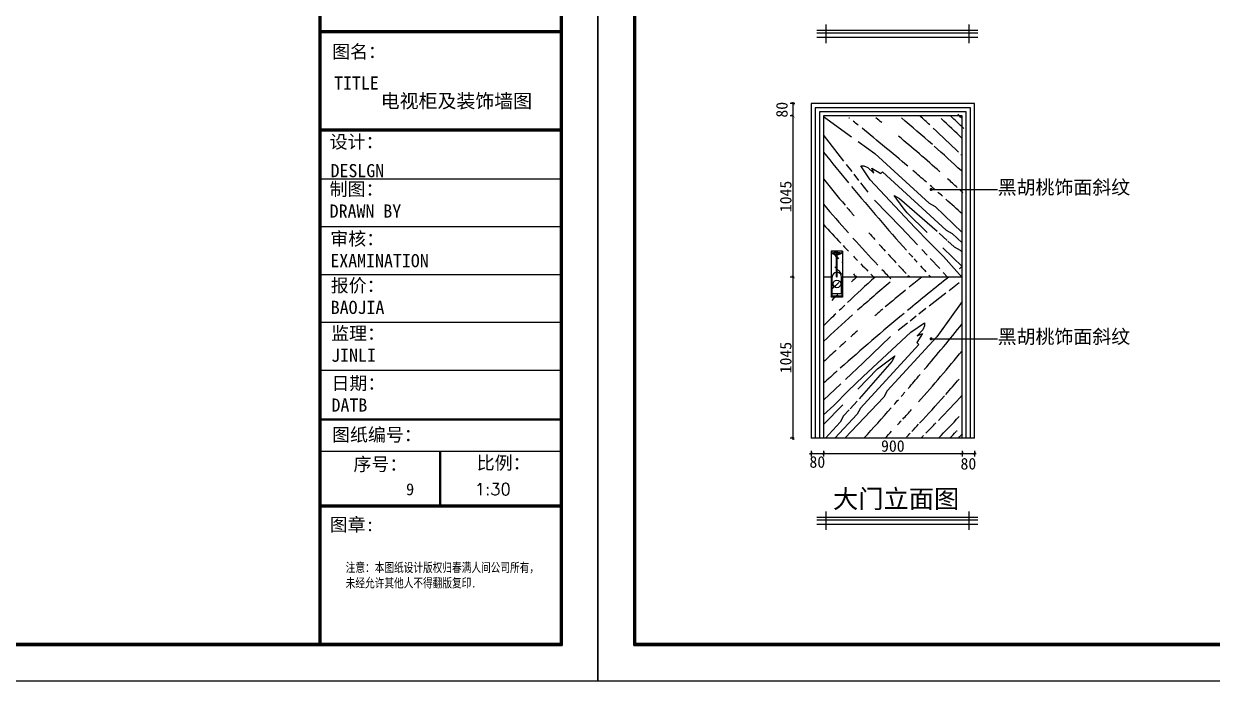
# Model space of a CAD drawing. Header units: millimetres. Extents: x 71641 to 191108, y -23091 to 29972.
# Drawn here: x 91810 to 99519, y -9624 to -5361 of the extents above; entities that cross this region are included whole.
import ezdxf

# ---------------------------------------------------------------- set-up
doc = ezdxf.new("R2010")
doc.units = ezdxf.units.MM
for name, color, linetype in [('00', 1, 'Continuous'), ('FURNITURE_ORNAMENT', 5, 'Continuous'), ('家', 1, 'Continuous')]:
    doc.layers.add(name, color=color, linetype=linetype)
doc.styles.add('2121212', font='SIMFANG.TTF', dxfattribs={"height": 180})
doc.styles.add('30', font='SimSun.ttf', dxfattribs={"height": 75})
doc.styles.get("Standard").update_dxf_attribs({"font": 'SimSun.ttf', "height": 150})
doc.styles.add('STYLE-50B', font='SimSun.ttf', dxfattribs={"width": 0.766, "height": 150})
doc.dimstyles.new('30', dxfattribs={"dimscale": 0, "dimtxt": 90, "dimasz": 20, "dimexe": 20, "dimexo": 20, "dimgap": 10, "dimtad": 1, "dimdec": 0, "dimzin": 0, "dimdsep": 46, "dimtxsty": '30', "dimblk": 'ARCHTICK', "dimcen": 20, "dimdle": 10, "dimclrd": 8, "dimclre": 8, "dimclrt": 2, "dimadec": 0, "dimazin": 0, "dimtfac": 1, "dimtdec": 0, "dimtmove": 2, "dimatfit": 3, "dimldrblk": 'DOT', "dimfxl": 0, "dimtolj": 2, "dimtzin": 0, "dimlwd": -1, "dimarcsym": 0})

# ---------------------------------------------------------------- blocks, each defined once
blk = doc.blocks.new('U_B33VLY')
for p, q in [((-37, 211.9), (-37, -85.1)), ((37, 211.9), (-37, 211.9)), ((-8, 202.8), (-19.8, 202.8)), ((-8, 198.6), (-19.8, 198.6)), ((-2.1, 195.7), (-5.6, 207.8)), ((-5.6, 207.8), (5.6, 207.8)), ((5.6, 207.8), (-5.6, 207.8)), ((-5, 205.8), (5, 205.8)), ((-2.1, 46.8), (-2.1, 195.7)), ((2.1, 195.7), (5.6, 207.8)), ((2.1, 46.8), (2.1, 195.7)), ((8, 202.8), (19.8, 202.8)), ((8, 198.6), (19.8, 198.6)), ((37, 211.9), (37, -85.1)), ((-30.6, -57.9), (-30.6, 44.7)), ((-2.1, 46.8), (2.1, 46.8)), ((30.6, -57.9), (30.6, 44.7)), ((37, -85.1), (-37, -85.1))]:
    blk.add_line(p, q)
at = {"color": 8}
for p, q in [((-33.3, 209.8), (-33.3, 211.9)), ((-6, 201.5), (-21.7, 201.5)), ((5, 205.8), (-5, 205.8)), ((6, 201.5), (21.7, 201.5)), ((33.3, 209.8), (33.3, 211.9)), ((30.7, -64.3), (-30.7, -64.3)), ((34.1, -79.2), (-34.1, -79.2))]:
    blk.add_line(p, q, dxfattribs=at)
for points in [[(-37, 211.9, 0.142982), (-34.5, 203.3, 0.107174), (-26.2, 194.9, 0.078422), (-14.7, 189.8, 0.05632), (-2.1, 187.9, 0.065746)], [(37, 211.9, -0.142982), (34.5, 203.3, -0.107174), (26.2, 194.9, -0.078422), (14.7, 189.8, -0.05632), (2.1, 187.9, -0.065746)]]:
    blk.add_lwpolyline(points, format="xyb")
for points in [[(-33.3, 209.8, 0.142982), (-31.4, 203.2, 0.107174), (-24.2, 195.9, 0.078422), (-13.8, 191.3, 0.055668), (-2.1, 189.5, 0.065746)], [(33.3, 209.8, -0.142982), (31.4, 203.2, -0.107174), (24.2, 195.9, -0.078422), (13.8, 191.3, -0.055668), (2.1, 189.5, -0.065746)]]:
    blk.add_lwpolyline(points, format="xyb", dxfattribs=at)
blk.add_circle((0, 0), 25)
for centre, radius, start, end in [((-19.8, 200.7), 2.11, 90, 270), ((-8, 200.7), 2.11, 270, 90), ((8, 200.7), 2.11, 90, 270), ((19.8, 200.7), 2.11, 270, 90), ((0, 44.7), 30.6, 93.99766, 180), ((0, 44.7), 30.6, 0, 86.00234), ((-81, -60.4), 50.5, 330.70034, 2.90118), ((81, -60.4), 50.5, 177.09882, 209.29966)]:
    blk.add_arc(centre, radius, start, end)
blk = doc.blocks.new('_ARCHTICK')
at = {"color": 0, "linetype": 'ByBlock', "const_width": 0.15}
blk.add_lwpolyline([(-0.5, -0.5), (0.5, 0.5)], dxfattribs=at)
blk = doc.blocks.new('*D553')
at = {"color": 8, "lineweight": -2}
for p, q in [((96794.2, -5958), (96780.3, -5958)), ((96807.1, -7002.7), (96780.3, -7002.7))]:
    blk.add_line(p, q, dxfattribs=at)
at = {"color": 8}
blk.add_line((96800.3, -7012.7), (96800.3, -5948), dxfattribs=at)
at = {"layer": 'Defpoints', "color": 0}
for p in [(96800.3, -5958), (96814.2, -5958), (96827.1, -7002.7)]:
    blk.add_point(p, dxfattribs=at)
at = {"color": 8, "xscale": 20, "yscale": 20, "zscale": 20}
for p, rotation in [((96800.3, -5958), 90), ((96800.3, -7002.7), 270)]:
    blk.add_blockref('_ARCHTICK', p, dxfattribs=dict(at, rotation=rotation))
at = {"color": 2, "insert": (96752.8, -6480.3), "char_height": 75, "attachment_point": 5, "rotation": 90, "style": '30'}
blk.add_mtext('\\A2;1045', dxfattribs=at)
blk = doc.blocks.new('_Dot')
at = {"color": 0, "linetype": 'ByBlock', "lineweight": -2}
blk.add_line((-0.5, 0), (-1, 0), dxfattribs=at)
at = {"color": 0, "linetype": 'ByBlock', "const_width": 0.5}
blk.add_lwpolyline([(-0.25, 0, 1), (0.25, 0, 1)], format="xyb", close=True, dxfattribs=at)
blk = doc.blocks.new('DOT')
at = {"color": 0, "linetype": 'ByBlock'}
blk.add_line((-0.5, 0), (-1, 0), dxfattribs=at)
at = {"color": 0, "linetype": 'ByBlock', "const_width": 0.5}
blk.add_lwpolyline([(-0.25, 0, 1), (0.25, 0, 1)], format="xyb", close=True, dxfattribs=at)
blk = doc.blocks.new('*D554')
at = {"color": 8}
blk.add_line((96987.5, -8146.2), (97907.4, -8146.2), dxfattribs=at)
at = {"color": 8, "lineweight": -2}
for p, q in [((96997.5, -8129.2), (96997.5, -8166.2)), ((97897.4, -8129.2), (97897.4, -8166.2))]:
    blk.add_line(p, q, dxfattribs=at)
at = {"layer": 'Defpoints', "color": 0}
for p in [(96997.5, -8109.2), (97897.4, -8109.2), (97897.4, -8146.2)]:
    blk.add_point(p, dxfattribs=at)
at = {"color": 8, "xscale": 20, "yscale": 20, "zscale": 20, "rotation": 180}
blk.add_blockref('_ARCHTICK', (96997.5, -8146.2), dxfattribs=at)
at = {"color": 8, "xscale": 20, "yscale": 20, "zscale": 20}
blk.add_blockref('_ARCHTICK', (97897.4, -8146.2), dxfattribs=at)
at = {"color": 2, "insert": (97447.4, -8098.7), "char_height": 75, "attachment_point": 5, "style": '30'}
blk.add_mtext('\\A2;900', dxfattribs=at)
blk = doc.blocks.new('*D555')
at = {"color": 8}
blk.add_line((97887.4, -8146.2), (97987.4, -8146.2), dxfattribs=at)
at = {"color": 8, "lineweight": -2}
for p, q in [((97897.4, -8129.2), (97897.4, -8166.2)), ((97977.4, -8129.2), (97977.4, -8166.2))]:
    blk.add_line(p, q, dxfattribs=at)
at = {"layer": 'Defpoints', "color": 0}
for p in [(97897.4, -8109.2), (97977.4, -8109.2), (97977.4, -8146.2)]:
    blk.add_point(p, dxfattribs=at)
at = {"color": 8, "xscale": 20, "yscale": 20, "zscale": 20, "rotation": 180}
blk.add_blockref('_ARCHTICK', (97897.4, -8146.2), dxfattribs=at)
at = {"color": 8, "xscale": 20, "yscale": 20, "zscale": 20}
blk.add_blockref('_ARCHTICK', (97977.4, -8146.2), dxfattribs=at)
at = {"color": 2, "insert": (97937.4, -8213.9), "char_height": 75, "attachment_point": 5, "style": '30'}
blk.add_mtext('\\A2;80', dxfattribs=at)
blk = doc.blocks.new('*D556')
at = {"color": 8, "lineweight": -2}
for p, q in [((96807.1, -7002.7), (96780.3, -7002.7)), ((96807.1, -8047.3), (96780.3, -8047.3))]:
    blk.add_line(p, q, dxfattribs=at)
at = {"color": 8}
blk.add_line((96800.3, -8057.3), (96800.3, -6992.7), dxfattribs=at)
at = {"layer": 'Defpoints', "color": 0}
for p in [(96800.3, -7002.7), (96827.1, -7002.7), (96827.1, -8047.3)]:
    blk.add_point(p, dxfattribs=at)
at = {"color": 8, "xscale": 20, "yscale": 20, "zscale": 20}
for p, rotation in [((96800.3, -7002.7), 90), ((96800.3, -8047.3), 270)]:
    blk.add_blockref('_ARCHTICK', p, dxfattribs=dict(at, rotation=rotation))
at = {"color": 2, "insert": (96752.8, -7525), "char_height": 75, "attachment_point": 5, "rotation": 90, "style": '30'}
blk.add_mtext('\\A2;1045', dxfattribs=at)
blk = doc.blocks.new('*D557')
at = {"color": 8}
blk.add_line((96907.5, -8146.2), (97007.5, -8146.2), dxfattribs=at)
at = {"color": 8, "lineweight": -2}
for p, q in [((96917.5, -8129.2), (96917.5, -8166.2)), ((96997.5, -8129.2), (96997.5, -8166.2))]:
    blk.add_line(p, q, dxfattribs=at)
at = {"layer": 'Defpoints', "color": 0}
for p in [(96917.5, -8109.2), (96997.5, -8109.2), (96997.5, -8146.2)]:
    blk.add_point(p, dxfattribs=at)
at = {"color": 8, "xscale": 20, "yscale": 20, "zscale": 20, "rotation": 180}
blk.add_blockref('_ARCHTICK', (96917.5, -8146.2), dxfattribs=at)
at = {"color": 8, "xscale": 20, "yscale": 20, "zscale": 20}
blk.add_blockref('_ARCHTICK', (96997.5, -8146.2), dxfattribs=at)
at = {"color": 2, "insert": (96957.5, -8202.3), "char_height": 75, "attachment_point": 5, "style": '30'}
blk.add_mtext('\\A2;80', dxfattribs=at)
blk = doc.blocks.new('*D558')
at = {"color": 8, "lineweight": -2}
for p, q in [((96811.3, -5878), (96780.3, -5878)), ((96794.2, -5958), (96780.3, -5958))]:
    blk.add_line(p, q, dxfattribs=at)
at = {"color": 8}
blk.add_line((96800.3, -5968), (96800.3, -5868), dxfattribs=at)
at = {"layer": 'Defpoints', "color": 0}
for p in [(96800.3, -5878), (96831.3, -5878), (96814.2, -5958)]:
    blk.add_point(p, dxfattribs=at)
at = {"color": 8, "xscale": 20, "yscale": 20, "zscale": 20}
for p, rotation in [((96800.3, -5878), 90), ((96800.3, -5958), 270)]:
    blk.add_blockref('_ARCHTICK', p, dxfattribs=dict(at, rotation=rotation))
at = {"color": 2, "insert": (96727.8, -5918), "char_height": 75, "attachment_point": 5, "rotation": 90, "style": '30'}
blk.add_mtext('\\A2;80', dxfattribs=at)

msp = doc.modelspace()

# ---------------------------------------------------------------- linework, layer by layer
at = {"color": 3, "lineweight": -2}
for p, q in [((93725, -9377.5), (93725, -1384.7)), ((93731.7, -9377.5), (93731.7, -1384.7)), ((93738.4, -9377.5), (93738.4, -1384.7)), ((95301.8, -9390.9), (95301.8, -1371.3)), ((83820.3, -9390.9), (95301.8, -9390.9)), ((95767, -9390.9), (107248.5, -9390.9))]:
    msp.add_line(p, q, dxfattribs=at)
at = {"color": 8, "lineweight": -2}
for p, q in [((93738.4, -5404), (95288.4, -5404)), ((93738.4, -5410.7), (95288.4, -5410.7)), ((93738.4, -5417.3), (95288.4, -5417.3)), ((93738.4, -6042.3), (95288.4, -6042.3)), ((93738.4, -6048.9), (95288.4, -6048.9)), ((93738.4, -6055.6), (95288.4, -6055.6)), ((93738.4, -6365.7), (95288.4, -6365.7)), ((93738.4, -6675.8), (95288.4, -6675.8)), ((93738.4, -6985.9), (95288.4, -6985.9)), ((93738.4, -7606), (95288.4, -7606)), ((93738.4, -7922.8), (95288.4, -7922.8)), ((93738.4, -7929.5), (95288.4, -7929.5)), ((93738.4, -8132.2), (95288.4, -8132.2)), ((93737.6, -8480.4), (95287.7, -8480.4)), ((93737.6, -8487.1), (95287.7, -8487.1)), ((93737.6, -8493.8), (95287.7, -8493.8))]:
    msp.add_line(p, q, dxfattribs=at)
msp.add_line((97977.4, -8047.3), (96917.5, -8047.3))
at = {"color": 8, "linetype": 'ByBlock', "lineweight": -2, "ltscale": 500}
for p, q in [((94505.7, -8132.2), (94505.7, -8480.4)), ((94509.5, -8132.2), (94509.5, -8480.4)), ((94513.4, -8132.2), (94513.4, -8480.4))]:
    msp.add_line(p, q, dxfattribs=at)
at = {"color": 3, "lineweight": -2}
for points in [[(83820.3, -1371.3), (95301.8, -1371.3), (95301.8, -9390.9), (83820.3, -9390.9)], [(83826.8, -1377.8), (95295.3, -1377.8), (95295.3, -9384.4), (83826.8, -9384.4)], [(83833.3, -1384.3), (95288.8, -1384.3), (95288.8, -9377.9), (83833.3, -9377.9)], [(95767, -1371.3), (107248.5, -1371.3), (107248.5, -9390.9), (95767, -9390.9)], [(95773.5, -1377.8), (107242, -1377.8), (107242, -9384.4), (95773.5, -9384.4)], [(95780, -1384.3), (107235.5, -1384.3), (107235.5, -9377.9), (95780, -9377.9)]]:
    msp.add_lwpolyline(points, close=True, dxfattribs=at)
at = {"color": 165}
for points in [[(97950.8, -8047.3), (97950.8, -5904.6), (96944.1, -5904.6), (96944.1, -8047.3)], [(97924.1, -8047.3), (97924.1, -5931.3), (96970.8, -5931.3), (96970.8, -8047.3)]]:
    msp.add_lwpolyline(points, dxfattribs=at)
at = {"color": 8}
for points in [[(96997.5, -5962.3), (97179.4, -6093)], [(97130.1, -6252.2), (96997.5, -6080.9)], [(97222.4, -6123.8), (97331.3, -6202), (97682.1, -6524.4), (97721.6, -6546.1), (97897.9, -6713.1)], [(97182.6, -6319.2), (97146.3, -6272.8)], [(97896.8, -7006.2), (97776.1, -6870.5), (97682.2, -6776.5), (97589, -6680.6), (97301.1, -6371.4), (97240.1, -6282.2), (97258.9, -6282.2), (97285, -6293.4), (97324.6, -6329.1), (97310.5, -6296.2), (97368.6, -6331.3), (97381, -6319.7), (97793.1, -6698.4), (97832.6, -6720.1), (97897.9, -6780.9)], [(97227.4, -6376.4), (97195.5, -6335.7)], [(97287.5, -6453), (97240.1, -6392.5)], [(97671, -6714.1), (97539.7, -6586.3), (97513.7, -6553.3), (97455.5, -6474.7), (97490.7, -6493.6), (97734.2, -6706.2)], [(97607.2, -6794.3), (97500.6, -6680.7), (97328.5, -6503.6)], [(97747.6, -6718.5), (97798.8, -6765.5)], [(97804.6, -6770.9), (97844.3, -6807.4), (97883.8, -6829.1), (97897.9, -6842.1)], [(97669.9, -6861.2), (97635.5, -6824.5)], [(97897.9, -6935.1), (97772.7, -6813.1)], [(97751.2, -6947.9), (97690.4, -6883)], [(97802.5, -7002.7), (97774.5, -6972.8)], [(97811.8, -7089.6), (97877.7, -7038.5)], [(97682.9, -7189.4), (97790.8, -7105.9)], [(97897.4, -7161.8), (97733.1, -7390.5)], [(97616, -7241.8), (97662.3, -7205.5)], [(96997.5, -7895.2), (97064.7, -7835.4), (97158.6, -7741.4), (97254.5, -7648.2), (97563.7, -7360.4), (97653, -7299.3), (97653, -7318.1), (97641.7, -7344.3), (97606, -7383.9), (97638.9, -7369.8), (97603.8, -7427.9), (97615.4, -7440.3), (97236.8, -7852.3), (97215.1, -7891.8), (97071, -8046.6)], [(97811.3, -7281.7), (97733.1, -7390.5), (97410.7, -7741.4), (97389, -7780.9), (97136.6, -8047.3)], [(97482.1, -7346.8), (97542.6, -7299.3)], [(97558.7, -7286.7), (97599.5, -7254.8)], [(97140.8, -7666.4), (97254.5, -7559.9), (97431.6, -7387.8)], [(97221, -7730.3), (97348.8, -7599), (97381.8, -7572.9), (97460.5, -7514.7), (97441.5, -7550), (97229, -7793.4)], [(96997.5, -7800.8), (97110.7, -7694.7)], [(97051.5, -7750.1), (97052.1, -7749.6)], [(96997.5, -7959.9), (97122, -7832)], [(97216.7, -7806.8), (97169.6, -7858)], [(97164.2, -7863.9), (97127.8, -7903.5), (97106.1, -7943), (97010.1, -8047.3)]]:
    msp.add_lwpolyline(points, dxfattribs=at)
for centre, radius, start, end in [((87213.3, -18463.2), 15970.7, 51.44713, 51.46435), ((87213.3, -18463.2), 15970.7, 51.19539, 51.33791), ((91177.4, -13693.1), 9878.6, 51.14126, 51.42037), ((91027.8, -13686.9), 10073, 48.48686, 49.99922), ((89368, -14998.2), 12242.5, 47.19327, 47.59316), ((91538, -12706.4), 9166.9, 46.06852, 47.24412), ((91120.4, -13158.4), 9835.5, 46.36843, 47.06178), ((75836.5, -29012), 31896.5, 46.24939, 46.31131), ((87213.3, -18463.2), 15970.7, 49.69471, 51.07688), ((91177.4, -13693.1), 9878.6, 48.26811, 50.33097), ((89368, -14998.2), 12242.5, 45.99465, 47.05208), ((91027.8, -13686.9), 10073, 47.0447, 48.40759), ((109465.2, 3788.7), 15970.7, 218.67891, 219.60437), ((89368, -14998.2), 12242.5, 45.83308, 45.88769), ((87213.3, -18463.2), 15970.7, 49.12021, 49.54407), ((104695.1, -175.4), 9878.6, 218.81081, 220.08926), ((91177.4, -13693.1), 9878.6, 47.39092, 47.88024), ((109465.2, 3788.7), 15970.7, 219.71175, 221.66856), ((87213.3, -18463.2), 15970.7, 48.86953, 49.00374), ((87213.3, -18463.2), 15970.7, 48.62179, 48.77173), ((91177.4, -13693.1), 9878.6, 47.0982, 47.29855), ((104688.8, -25.8), 10073, 220.22077, 221.6217), ((104695.1, -175.4), 9878.6, 220.20005, 220.60771), ((87213.3, -18463.2), 15970.7, 48.0088, 48.52155), ((106000.2, 1634), 12242.5, 222.66149, 223.42801), ((104688.8, -25.8), 10073, 221.87825, 223.23761), ((104695.1, -175.4), 9878.6, 221.46402, 221.79651), ((103708.4, -536), 9166.9, 223.49034, 223.82717), ((106000.2, 1634), 12242.5, 223.53805, 223.76925), ((104695.1, -175.4), 9878.6, 222.05068, 222.38082), ((104695.1, -175.4), 9878.6, 222.54134, 222.98249), ((109465.2, 3788.7), 15970.7, 221.75991, 221.88655), ((104160.3, -118.4), 9835.5, 223.8864, 224.2703), ((103708.4, -536), 9166.9, 224.01901, 224.02968), ((106000.2, 1634), 12242.5, 223.98555, 224.16422), ((106000.2, 1634), 12242.5, 224.31018, 224.61419), ((104695.1, -175.4), 9878.6, 223.12042, 223.53905), ((109465.2, 3788.7), 15970.7, 221.93779, 222.03899), ((109465.2, 3788.7), 15970.7, 222.15844, 222.34165), ((105569.1, -16059.4), 12242.5, 132.28692, 133.42801), ((103399.1, -13767.6), 9166.9, 132.43608, 132.7233), ((103708.4, -536), 9166.9, 224.69122, 224.86494), ((106000.2, 1634), 12242.5, 224.74015, 224.8673), ((104688.8, -25.8), 10073, 223.45201, 223.93558), ((107723.9, -19524.4), 15970.7, 128.36762, 129.60437), ((104695.1, -175.4), 9878.6, 223.63132, 223.7186), ((103759.7, -14754.3), 9878.6, 128.30794, 128.91821), ((109465.2, 3788.7), 15970.7, 222.44965, 222.50836), ((107723.9, -19524.4), 15970.7, 127.99796, 128.06401), ((103816.7, -14219.6), 9835.5, 133.09183, 133.45863), ((103909.3, -14748.1), 10073, 130.03173, 131.6217), ((103759.7, -14754.3), 9878.6, 129.10687, 130.08926), ((103399.1, -13767.6), 9166.9, 133.49034, 133.82717), ((105569.1, -16059.4), 12242.5, 133.91466, 134.43974), ((105569.1, -16059.4), 12242.5, 133.53805, 133.76925), ((107723.9, -19524.4), 15970.7, 129.71175, 131.66856), ((103759.7, -14754.3), 9878.6, 130.20005, 130.60771), ((103909.3, -14748.1), 10073, 131.87825, 133.32785), ((85471.9, 2727.5), 15970.7, 319.69471, 321.07688), ((103759.7, -14754.3), 9878.6, 131.46402, 131.79651), ((103759.7, -14754.3), 9878.6, 132.54134, 133.19931), ((103759.7, -14754.3), 9878.6, 132.05068, 132.38082), ((90242, -1236.6), 9878.6, 318.26811, 320.80014), ((107723.9, -19524.4), 15970.7, 131.75991, 132.19288), ((85471.9, 2727.5), 15970.7, 319.12021, 319.54407), ((90248.3, -1087.1), 10073, 318.48686, 319.23697), ((85471.9, 2727.5), 15970.7, 318.86953, 319.00374), ((90248.3, -1087.1), 10073, 317.0447, 318.40759), ((88936.9, 572.8), 12242.5, 315.99465, 317.05208), ((85471.9, 2727.5), 15970.7, 317.57206, 318.52155), ((85471.9, 2727.5), 15970.7, 318.62179, 318.77173), ((90242, -1236.6), 9878.6, 317.39092, 317.88024), ((90242, -1236.6), 9878.6, 317.0982, 317.29855), ((91228.7, -1597.2), 9166.9, 315.28711, 316.49623), ((90242, -1236.6), 9878.6, 316.41979, 316.76908), ((90248.3, -1087.1), 10073, 316.34304, 316.53964), ((90248.3, -1087.1), 10073, 316.6315, 316.99357), ((88936.9, 572.8), 12242.5, 315.45614, 315.88769), ((90776.8, -1179.6), 9835.5, 315.71283, 316.05666), ((90776.8, -1179.6), 9835.5, 316.0773, 316.10214), ((88936.9, 572.8), 12242.5, 315.2466, 315.25902), ((88936.9, 572.8), 12242.5, 315.25967, 315.34934), ((74923.1, 14104.3), 31896.5, 316.01576, 316.08359)]:
    msp.add_arc(centre, radius, start, end, dxfattribs=at)
at = {"layer": '00', "color": 8, "lineweight": -2}
for p, q in [((97013.5, -5364.5), (97013.5, -5485.4)), ((97939.3, -5364.5), (97939.3, -5485.4)), ((96954.7, -5402.8), (97998.2, -5402.8)), ((96954.7, -5447.5), (97998.2, -5447.5)), ((93738.4, -7295.9), (95288.4, -7295.9)), ((97013.5, -8522), (97013.5, -8642.9)), ((97939.3, -8522), (97939.3, -8642.9)), ((96954.7, -8560.3), (97998.2, -8560.3)), ((96954.7, -8605), (97998.2, -8605))]:
    msp.add_line(p, q, dxfattribs=at)
at = {"layer": '00', "color": 2, "lineweight": -2}
for p, q in [((96954.7, -5419.9), (97998.2, -5419.9)), ((96954.7, -8577.4), (97998.2, -8577.4))]:
    msp.add_line(p, q, dxfattribs=at)
at = {"layer": '00', "color": 8, "lineweight": -2}
for points in [[(83587.7, -1138.7), (95534.4, -1138.7), (95534.4, -9623.5), (83587.7, -9623.5)], [(95534.4, -1138.7), (107481.1, -1138.7), (107481.1, -9623.5), (95534.4, -9623.5)]]:
    msp.add_lwpolyline(points, close=True, dxfattribs=at)
at = {"layer": 'FURNITURE_ORNAMENT', "color": 4}
for p, q in [((97047.6, -7002.7), (96997.5, -7002.7)), ((97897.4, -7002.7), (97121.6, -7002.7))]:
    msp.add_line(p, q, dxfattribs=at)
at = {"layer": 'FURNITURE_ORNAMENT', "color": 1}
msp.add_lwpolyline([(97977.4, -8047.3), (97977.4, -5878), (96917.5, -5878), (96917.5, -8047.3)], dxfattribs=at)
at = {"layer": 'FURNITURE_ORNAMENT', "color": 4}
msp.add_lwpolyline([(97897.4, -8047.3), (97897.4, -5958), (96997.5, -5958), (96997.5, -8047.3)], dxfattribs=at)

# ---------------------------------------------------------------- block references
at = {"layer": 'FURNITURE_ORNAMENT'}
msp.add_blockref('U_B33VLY', (97084.6, -7047.3), dxfattribs=at)

# ---------------------------------------------------------------- texts
at = {"color": 2, "char_height": 90, "attachment_point": 1, "style": '30'}
for insert in [(98127.5, -6375.7), (98127.5, -7344.1)]:
    msp.add_mtext('黑胡桃饰面斜纹', dxfattribs=dict(at, insert=insert))
at = {"color": 8, "insert": (97059.5, -8380.9), "char_height": 120, "width": 4291.546, "attachment_point": 1}
msp.add_mtext('{\\C2;大门立面图}', dxfattribs=at)
at = {"layer": '00', "color": 8, "lineweight": -2, "attachment_point": 1, "style": '2121212'}
for s, insert, char_height, width in [('{\\f宋体|b0|i0|c134|p2;图名：}', (93809.8, -5498.2, 0), 85.272, 1265.567), ('{\\f宋体|b0|i0|c134|p2;TITLE}', (93822.6, -5701.9, 0), 85.272, 1265.567), ('{\\fSimSun|b0|i0|c134|p2;\\C2;电视柜及装饰墙图}', (94125.3, -5816, 0), 90, 1265.567), ('{\\f宋体|b0|i0|c134|p2;设计：}', (93794.3, -6083, 0), 85.272, 1265.567), ('{\\f宋体|b0|i0|c134|p2;DESLGN}', (93799.9, -6270, 0), 85.272, 1265.567), ('{\\f宋体|b0|i0|c134|p2;制图：\\PDRAWN BY}', (93794.1, -6390, 0), 85.272, 1265.567), ('{\\f宋体|b0|i0|c134|p2;审核：\\PEXAMINATION}', (93798.4, -6711.6, 0), 85.272, 1265.567), ('{\\f宋体|b0|i0|c134|p2;报价：\\PBAOJIA}', (93801.1, -7014.6, 0), 85.272, 1265.567), ('{\\f宋体|b0|i0|c134|p2;监理：\\PJINLI}', (93803.8, -7324.7, 0), 85.272, 1265.567), ('{\\f宋体|b0|i0|c134|p2;日期：\\PDATB}', (93806.1, -7648.1, 0), 85.272, 1265.567), ('{\\f宋体|b0|i0|c134|p2;图纸编号：}', (93809.5, -7982.5, 0), 85.272, 1265.567), ('{\\f宋体|b0|i0|c134|p2;序号：}', (93948.6, -8173.5, 0), 85.272, 1265.567), ('{\\f宋体|b0|i0|c134|p2;比例：}', (94748, -8165.1, 0), 85.272, 1265.567), ('{\\C2;9}', (94289.7, -8340), 77.52, 418.4), ('{\\Fromand.shx;\\C2;1:30}', (94736.3, -8340), 77.52, 418.4), ('{\\f宋体|b0|i0|c134|p2;图章\\f宋体|b0|i0|c0|p2;:}', (93794.4, -8565, 0), 85.272, 1265.567)]:
    msp.add_mtext(s, dxfattribs=dict(at, insert=insert, char_height=char_height, width=width))
at = {"layer": '家', "color": 8, "lineweight": -2, "insert": (93898.2, -8855.8, 0), "char_height": 60, "width": 1265.567, "attachment_point": 1, "style": 'STYLE-50B'}
msp.add_mtext('注意：本图纸设计版权归春满人间公司所有，未经允许其他人不得翻版复印{\\f宋体|b0|i0|c0|p2;.}', dxfattribs=at)

# ---------------------------------------------------------------- dimensions: what is measured, and where the dimension line sits
for base, p1, p2, angle, picture, middle in [((96800.3, -5878), (96814.2, -5958), (96831.3, -5878), 270, '*D558', (96727.8, -5918)), ((96800.3, -5958), (96827.1, -7002.7), (96814.2, -5958), 270, '*D553', (96752.8, -6480.3)), ((97897.4, -8146.2), (96997.5, -8109.2), (97897.4, -8109.2), 180, '*D554', (97447.4, -8098.7))]:
    dim = msp.add_linear_dim(base=base, p1=p1, p2=p2, angle=angle, dimstyle='30', override={"dimscale": 1, "dimtxt": 75, "dimldrblk": 'DOT'})
    dim.commit()
    dim.dimension.update_dxf_attribs({"geometry": picture, "text_midpoint": middle})
dim = msp.add_aligned_dim(p1=(96827.1, -8047.3), p2=(96827.1, -7002.7), distance=26.8, dimstyle='30', override={"dimscale": 1, "dimtxt": 75, "dimldrblk": 'DOT'})
dim.commit()
dim.dimension.update_dxf_attribs({"geometry": '*D556', "text_midpoint": (96752.8, -7525)})
for base, p1, p2, angle, picture, middle, dimtype in [((96997.5, -8146.2), (96917.5, -8109.2), (96997.5, -8109.2), 0, '*D557', (96957.5, -8202.3), 161), ((97977.4, -8146.2), (97897.4, -8109.2), (97977.4, -8109.2), 180, '*D555', (97937.4, -8213.9), 160)]:
    dim = msp.add_linear_dim(base=base, p1=p1, p2=p2, angle=angle, dimstyle='30', override={"dimscale": 1, "dimtxt": 75, "dimldrblk": 'DOT'})
    dim.commit()
    dim.dimension.update_dxf_attribs({"geometry": picture, "text_midpoint": middle, "dimtype": dimtype})

# ---------------------------------------------------------------- leaders
for points in [[(97695.5, -6434.8), (98125.6, -6434.8)], [(97695.5, -7403.1), (98125.6, -7403.1)]]:
    msp.add_leader(points, dimstyle='30', override={"dimscale": 1, "dimtxt": 75, "dimtad": 0, "dimldrblk": 'DOT'})

doc.saveas('drawing.dxf')
